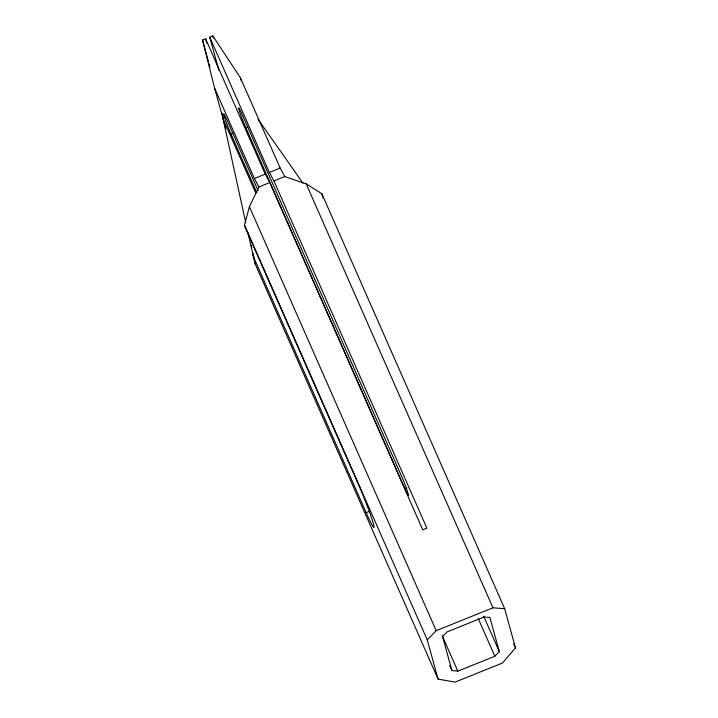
<?xml version="1.0" encoding="UTF-8"?>
<svg xmlns="http://www.w3.org/2000/svg" width="718" height="718" viewBox="0 0 718 718"><rect width="100%" height="100%" fill="white"/><g stroke="black" fill="none" stroke-linecap="round" stroke-linejoin="round"><path stroke-width="1.08" d="M252.907 255.581L366.162 512.652A31.215 1.894 68.1 0 0 373.387 523.736A31.215 1.894 68.1 0 0 358.354 484.309L245.098 227.229L244.47 224.949L249.424 206.712L258.947 186.949L269.788 182.578L422.776 529.866L426.905 528.197L273.917 180.918L269.349 172.455L209.737 37.148L212.833 35.9L240.449 77.885L280.182 168.084L284.75 176.556L306.191 183.853L321.879 193.779L504.682 608.711L515.488 647.941L502.447 663.037L455.095 682.1L438.079 679.111L255.276 264.179L247.898 232.614M438.079 679.111L427.264 639.882L436.194 630.664L492.961 607.805L504.682 608.711M494.846 656.252L499.306 651.639L489.891 617.471L484.04 617.022L447.009 631.93L442.548 636.543L451.9 670.477L457.815 671.159L494.846 656.252L478.305 618.71M225.91 129.177L214.646 88.278L202.512 40.055L205.608 38.808L265.22 174.115L269.788 182.578M258.139 190.719L227.292 120.696A14.495 0.88 68.1 0 0 223.944 115.553A14.495 0.88 68.1 0 0 230.918 133.862L232.892 133.063M245.888 127.831L404.844 488.644A14.495 0.88 68.1 0 0 408.192 493.787A14.495 0.88 68.1 0 0 401.218 475.478L242.262 114.674A14.495 0.88 68.1 0 0 238.906 109.522A14.495 0.88 68.1 0 0 245.888 127.831L247.854 127.041M214.646 88.278L254.378 178.477L265.22 174.115M269.349 172.455L280.182 168.084M273.917 180.918L284.75 176.556M404.844 488.644L406.81 487.845M366.162 512.652L369.258 511.404M258.094 119.314L302.987 183.189M254.378 178.477L258.947 186.949M513.684 643.84L515.488 647.941M306.191 183.853L492.961 607.805M483.663 616.125L499.306 651.639M230.918 133.862L256.847 192.72M255.787 193.142L223.083 118.901L245.753 222.777M442.171 635.645L457.815 671.159M249.424 206.712L436.194 630.664M449.665 665.406L451.9 670.477M244.47 224.949L427.264 639.882M321.879 193.779L323.064 198.069M240.449 77.885L241.329 81.098M212.833 35.9L213.434 38.063M209.737 37.148L218.882 70.346M205.608 38.808L206.793 43.089M202.512 40.055L208.462 61.667M209.064 63.821L209.952 67.061M221.97 112.825L223.585 119.242M251.3 245.61L251.767 247.8M252.933 253.257L255.276 264.179"/></g></svg>
